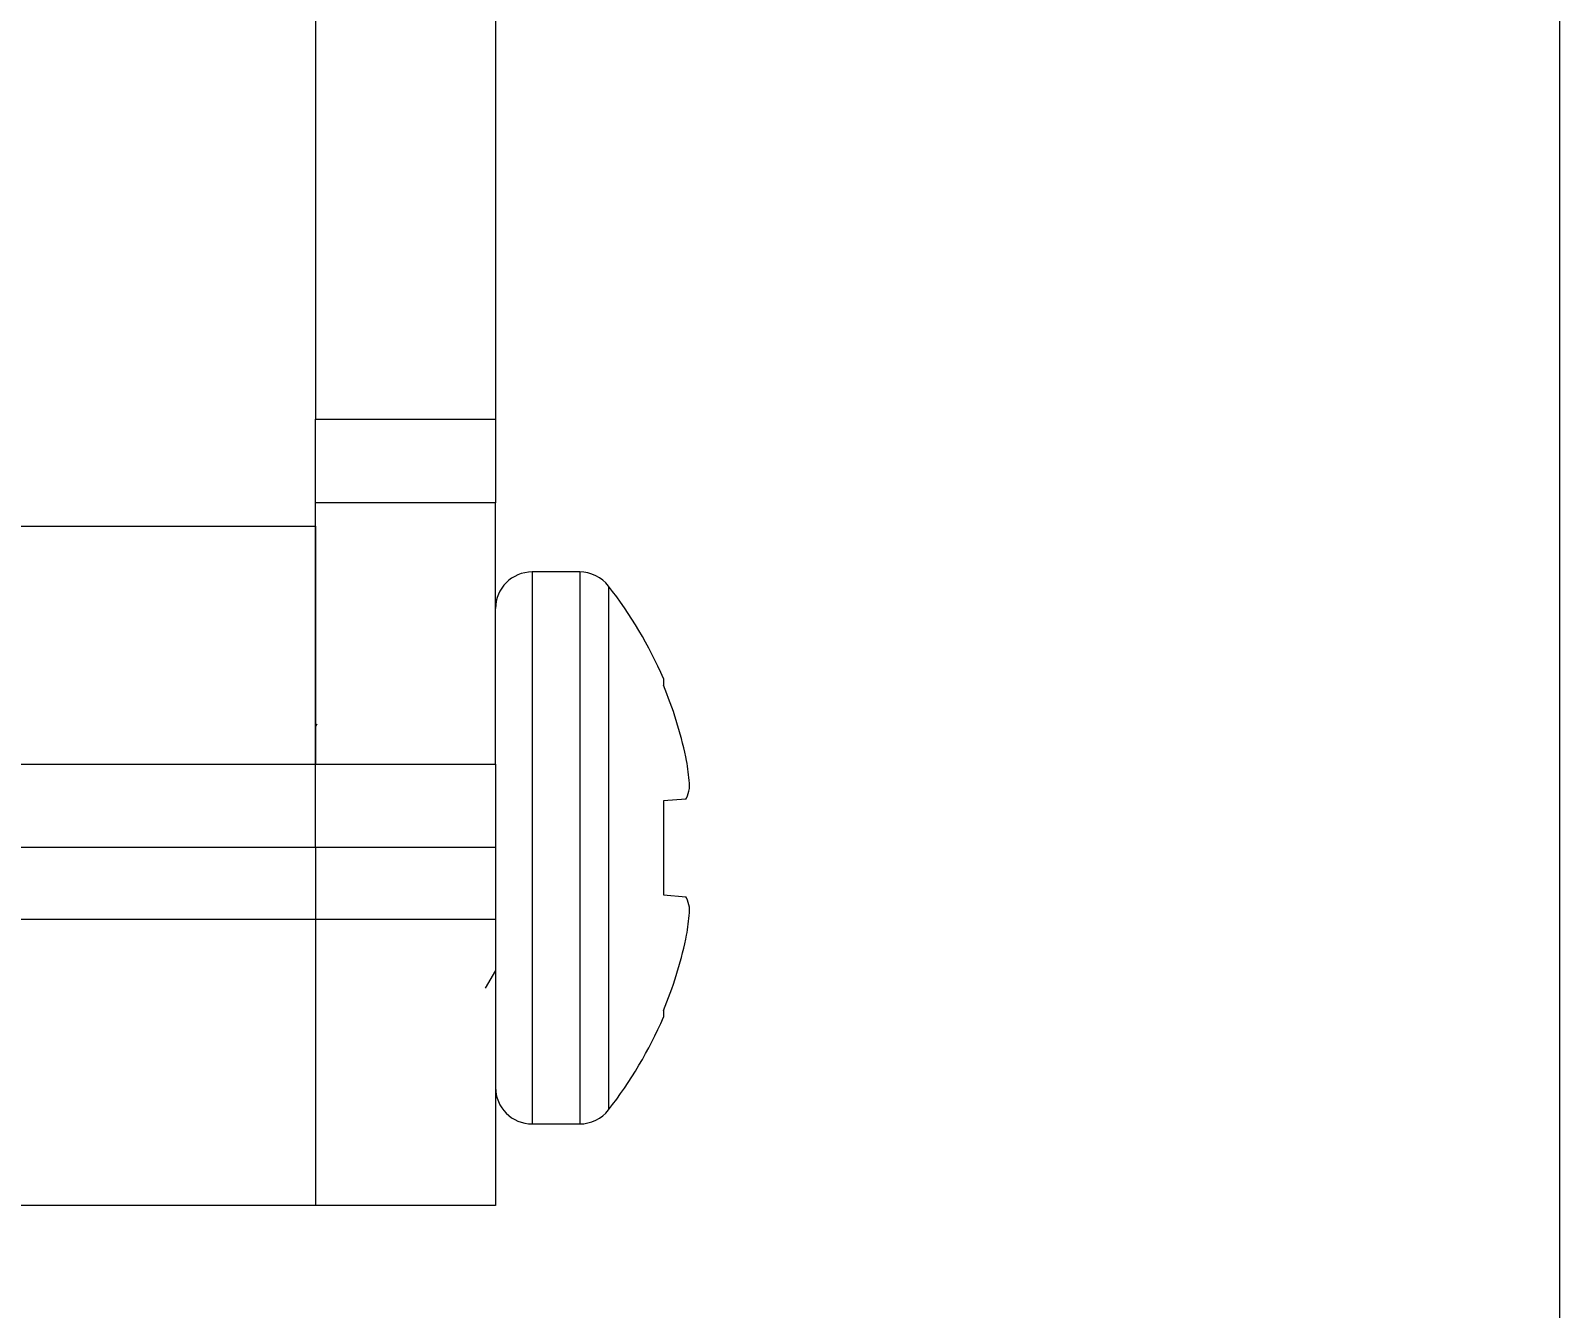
# Model space of a CAD drawing. Header units: inches. Extents: x 0.04 to 7.3, y 0.02 to 5.63.
# Drawn here: x 3.151 to 3.686, y 1.721 to 2.168 of the extents above; entities that cross this region are included whole.
import ezdxf

# ---------------------------------------------------------------- set-up
doc = ezdxf.new("R2010")
doc.units = ezdxf.units.IN
doc.header["$MEASUREMENT"] = 0
doc.styles.add('SLDTEXTSTYLE0', font='TXT', dxfattribs={"width": 0.75})
doc.dimstyles.new('SLDDIMSTYLE0', dxfattribs={"dimtxt": 0.0918635171, "dimasz": 0.104, "dimexe": 0, "dimexo": 0.0625, "dimgap": 0.0229658793, "dimtad": 0, "dimtih": 1, "dimtoh": 1, "dimrnd": 1e-09, "dimzin": 12, "dimdsep": 46, "dimtxsty": 'SLDTEXTSTYLE0', "dimsah": 1, "dimcen": 0.09, "dimadec": 0, "dimazin": 3, "dimtfac": 1, "dimtofl": 0, "dimtmove": 0, "dimatfit": 3, "dimfxl": 1, "dimfrac": 2, "dimtolj": 1, "dimtzin": 12, "dimarcsym": 0})

# ---------------------------------------------------------------- blocks, each defined once
blk = doc.blocks.new('_D_2')
at = {"color": 7, "linetype": 'Continuous', "lineweight": 0, "ltscale": 0.6666666667}
for p, q in [((0.4359265613, 2.2488123349), (0.4359265613, 1.2536148284)), ((3.6859265613, 2.2488123349), (3.6859265613, 1.2536148284)), ((0.4359265613, 1.3369481617), (1.7157616821, 1.3369481617)), ((3.6859265613, 1.3369481617), (2.4001032735, 1.3369481617)), ((1.8243184446, 1.3362464065), (1.796328779, 1.3362464065)), ((1.796328779, 1.3362464065), (1.796328779, 1.1904130734)), ((2.2915465049, 1.3362464065), (2.3195361705, 1.3362464065)), ((2.3195361705, 1.3362464065), (2.3195361705, 1.1904130734)), ((1.796328779, 1.1904130734), (1.8243184446, 1.1904130734)), ((2.3195361705, 1.1904130734), (2.2915465049, 1.1904130734))]:
    blk.add_line(p, q, dxfattribs=at)
for points in [[(0.4359265613, 1.3369481617), (0.5399265613, 1.3196148284), (0.5399265613, 1.354281495)], [(3.6859265613, 1.3369481617), (3.5819265613, 1.354281495), (3.5819265613, 1.3196148284)]]:
    blk.add_solid(points, dxfattribs=at)
at = {"color": 7, "linetype": 'Continuous', "lineweight": 0, "ltscale": 0.6666666667, "char_height": 0.0918635171, "attachment_point": 1, "style": 'SLDTEXTSTYLE0'}
for s, insert in [('3.25in', (1.8895798229, 1.4733244839)), ('82.6mm', (1.8243184446, 1.3088313651))]:
    blk.add_mtext(s, dxfattribs=dict(at, insert=insert))

msp = doc.modelspace()

# ---------------------------------------------------------------- linework, layer by layer
at = {"color": 7, "linetype": 'Continuous', "lineweight": 15, "ltscale": 0.6666666667}
for p, q in [((3.2509265613, 2.7320207726), (3.2509265613, 2.0317705639)), ((3.3139265613, 2.7320207726), (3.3139265613, 2.0317705639)), ((3.2509265613, 2.0317705639), (3.3139265613, 2.0317705639)), ((3.2509265613, 2.0025510924), (3.2509265613, 2.0317705639)), ((3.3139265613, 2.0317705639), (3.3139265613, 2.0025510924)), ((3.3139265613, 2.0025510924), (3.2509265613, 2.0025510924)), ((3.2509265613, 1.9112402441), (3.2509265613, 2.0025510924)), ((3.3139265613, 1.9112402441), (3.3139265613, 2.0025510924)), ((0.8709265613, 1.9943956683), (3.2509265613, 1.9943956683)), ((3.2509265613, 1.9943956683), (3.2509265613, 1.9112402441)), ((3.343358302, 1.9783956683), (3.3267065613, 1.9783956683)), ((3.3726485887, 1.9411057954), (3.3726485887, 1.9387817976)), ((0.8709265613, 1.9112402441), (3.2509265613, 1.9112402441)), ((3.2509265613, 1.9112402441), (3.3139265613, 1.9112402441)), ((3.2509265613, 1.8820207726), (3.2509265613, 1.9112402441)), ((3.3139265613, 1.9112402441), (3.3139265613, 1.8820207726)), ((3.3807199014, 1.9124317104), (3.3804672067, 1.9137616081)), ((3.3804672067, 1.8990055253), (3.3726485887, 1.8983214848)), ((3.3726485887, 1.8983214848), (3.3726485887, 1.8654698517)), ((3.3804672067, 1.8990055253), (3.3807199014, 1.899293041)), ((3.2509265613, 1.8820207726), (0.8709265613, 1.8820207726)), ((3.3139265613, 1.8820207726), (3.2509265613, 1.8820207726)), ((3.2509265613, 1.8820207726), (3.2509265613, 1.8568956683)), ((3.3139265613, 1.8820207726), (3.3139265613, 1.8568956683)), ((3.3726485887, 1.8654698517), (3.3804672067, 1.8647858112)), ((3.3807199014, 1.8644982955), (3.3804672067, 1.8647858112)), ((3.2509265613, 1.8568956683), (0.8709265613, 1.8568956683)), ((3.3139265613, 1.8568956683), (3.2509265613, 1.8568956683)), ((3.2509265613, 1.8568956683), (3.2509265613, 1.7568956683)), ((3.3139265613, 1.8568956683), (3.3139265613, 1.7568956683)), ((3.3804672067, 1.8500297285), (3.3807199014, 1.8513596261)), ((3.3104440921, 1.8328381536), (3.3140477446, 1.8390307157)), ((3.3726485887, 1.825009539), (3.3726485887, 1.8226855411)), ((3.3267065613, 1.7853956683), (3.343358302, 1.7853956683)), ((3.2509265613, 1.7568956683), (0.8709265613, 1.7568956683)), ((3.3139265613, 1.7568956683), (3.2509265613, 1.7568956683))]:
    msp.add_line(p, q, dxfattribs=at)
at = {"color": 155, "linetype": 'Continuous', "lineweight": 15, "ltscale": 0.6666666667}
for p, q in [((3.3267065613, 1.9783956683), (3.3267065613, 1.8818956683)), ((3.343358302, 1.9783956683), (3.343358302, 1.8818956683)), ((3.353435605, 1.9734754624), (3.353435605, 1.8818956683)), ((3.3267065613, 1.8818956683), (3.3267065613, 1.7853956683)), ((3.343358302, 1.8818956683), (3.343358302, 1.7853956683)), ((3.353435605, 1.8818956683), (3.353435605, 1.7903158741))]:
    msp.add_line(p, q, dxfattribs=at)
at = {"color": 7, "linetype": 'Continuous', "lineweight": 15, "ltscale": 0.4444444444}
for centre, radius, start, end in [((3.3267065613, 1.9656156683), 0.0127799999999998, 90, 180), ((3.343358302, 1.9656156683), 0.01278, 37.9524555684, 90), ((3.2360181106, 1.8818956683), 0.1489084507042259, 23.429959075, 37.9524555684), ((3.2346463097, 1.8819254159), 0.1492557440722788, 12.3157883257, 22.3914632672), ((3.2565138732, 1.8926335709), 0.1257740185698515, 5.4332973238, 9.0566188119), ((3.3562554817, 1.9084202835), 0.0261115757208769, 339.5403440499, 347.2459828782), ((3.3562554817, 1.855371053), 0.0261115757208463, 12.7540171218, 20.4596559501), ((3.2565138732, 1.8711577656), 0.1257740185693854, 350.9433811881, 354.5667026762), ((3.2346463097, 1.8818659206), 0.1492557440722813, 337.6085367328, 347.6842116743), ((3.2360181106, 1.8818956683), 0.1489084507042256, 322.0475444316, 336.570040925), ((3.3267065613, 1.7981756683), 0.01278, 180, 270), ((3.343358302, 1.7981756683), 0.0127800000000002, 270, 322.0475444316)]:
    msp.add_arc(centre, radius, start, end, dxfattribs=at)
at = {"color": 7, "linetype": 'Continuous', "lineweight": 15, "ltscale": 0.6666666667}
for points, knots in [([(3.251493432057083, 1.925209197760775), (3.251312678279699, 1.924898361144675), (3.251123883131481, 1.924573696034725), (3.250934622518543, 1.924249476660281), (3.250926561322123, 1.924235667151687)], [0, 0, 0, 0, 0.9574068989032851, 1, 1, 1, 1]), ([(3.381722802431025, 1.902655740182041), (3.381748736453126, 1.902842043920591), (3.381800606029912, 1.903214662407387), (3.38177469601057, 1.903953420381155), (3.381733301012713, 1.90442349775795), (3.381722802431025, 1.904542718581619)], [0, 0, 0, 0, 0.4273726157206759, 0.8547704872021185, 1, 1, 1, 1]), ([(3.381722802431024, 1.859248617931557), (3.381748736453126, 1.859592173123443), (3.381800606029913, 1.86027930380975), (3.381774696010569, 1.860860940295341), (3.381733301012713, 1.861080030712934), (3.381722802431024, 1.861135596331135)], [0, 0, 0, 0, 0.4273726157206788, 0.8547704872021399, 1, 1, 1, 1])]:
    msp.add_open_spline(points, degree=3, knots=knots, dxfattribs=at)

# ---------------------------------------------------------------- dimensions: what is measured, and where the dimension line sits
at = {"color": 7, "linetype": 'Continuous', "lineweight": 0, "ltscale": 0.6666666667}
dim = msp.add_linear_dim(base=(3.6859265613, 1.3369481617), p1=(0.4359265613, 2.2821456683), p2=(3.6859265613, 2.2821456683), dimstyle='SLDDIMSTYLE0', dxfattribs=at)
dim.commit()
dim.dimension.update_dxf_attribs({"geometry": '_D_2', "text_midpoint": (2.0579324778, 1.3369481617), "dimtype": 160})

doc.saveas('drawing.dxf')
